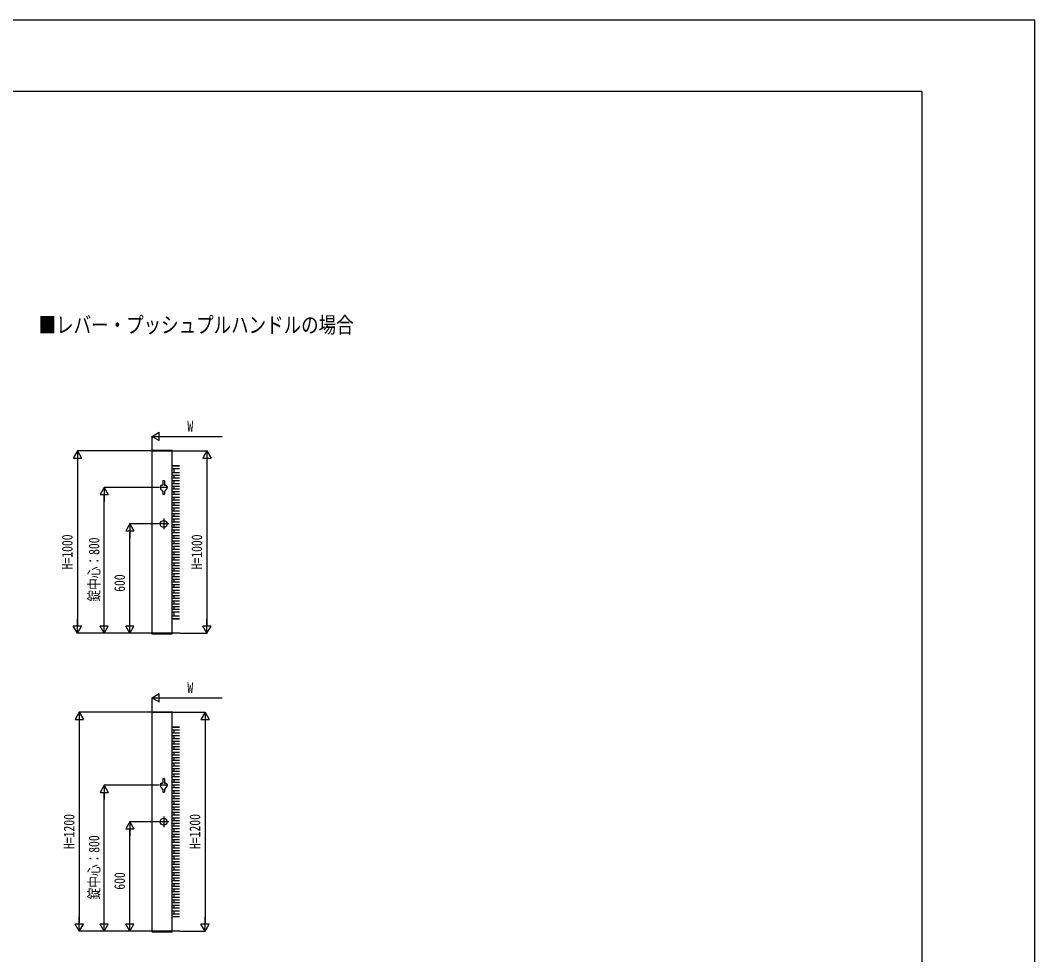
# Model space of a CAD drawing. Units: millimetres, scale not verified. Extents: x -8410 to 8410, y -5940 to 5940.
# Drawn here: x 2845 to 8410, y 816 to 5940 of the extents above; entities that cross this region are included whole.
import ezdxf
from ezdxf.enums import TextEntityAlignment as Align

# ---------------------------------------------------------------- set-up
doc = ezdxf.new("R2010")
doc.units = ezdxf.units.MM
doc.header["$LTSCALE"] = 30
for name, color, linetype in [('0-1_USER1', 3, 'Continuous'), ('0-2_YKK_11', 7, 'Continuous'), ('0-3_YKK_A1', 4, 'Continuous'), ('0-4_YKK_D', 6, 'Continuous'), ('0-5_YKK_ZWAK', 7, 'Continuous')]:
    doc.layers.add(name, color=color, linetype=linetype)
doc.styles.add('ＭＳ ゴシック', font='')
doc.styles.get('ＭＳ ゴシック').set_extended_font_data('MS Gothic')

msp = doc.modelspace()

# ---------------------------------------------------------------- linework, layer by layer
at = {"layer": '0-2_YKK_11'}
for p, q in [((3678.04, 2578.52), (3678.04, 3578.52)), ((3678.04, 3498.52), (3718.04, 3498.52)), ((3678.04, 2658.52), (3718.04, 2658.52)), ((3678.04, 945.23), (3678.04, 2145.23)), ((3678.04, 2065.23), (3718.04, 2065.23)), ((3678.04, 1025.23), (3718.04, 1025.23))]:
    msp.add_line(p, q, dxfattribs=at)
for points in [[(3718.04, 2578.52), (3568.04, 2578.52), (3568.04, 3578.52), (3718.04, 3578.52)], [(3718.04, 945.23), (3568.04, 945.23), (3568.04, 2145.23), (3718.04, 2145.23)]]:
    msp.add_lwpolyline(points, dxfattribs=at)
at = {"layer": '0-3_YKK_A1'}
for p, q in [((3567.67, 3581.07), (3567.54, 3578.52)), ((3567.54, 3578.52), (3678.54, 3578.52)), ((3568.67, 3582.02), (3677.41, 3582.02)), ((3678.4, 3581.07), (3678.54, 3578.52)), ((3678.04, 3497.42), (3718.04, 3497.42)), ((3678.04, 3482.42), (3718.04, 3482.42)), ((3678.04, 3460.72), (3718.04, 3460.72)), ((3686.84, 3498.52), (3686.84, 3497.42)), ((3686.84, 3482.42), (3686.84, 3460.72)), ((3626.79, 3414.02), (3626.79, 3390.52)), ((3628.79, 3416.02), (3635.29, 3416.02)), ((3637.29, 3414.02), (3637.29, 3390.52)), ((3678.04, 3445.72), (3718.04, 3445.72)), ((3678.04, 3430.72), (3718.04, 3430.72)), ((3678.04, 3415.72), (3718.04, 3415.72)), ((3678.04, 3400.72), (3718.04, 3400.72)), ((3686.84, 3445.72), (3686.84, 3430.72)), ((3686.84, 3415.72), (3686.84, 3400.72)), ((3654.04, 3378.52), (3610.03, 3378.52)), ((3614.54, 3385.52), (3614.54, 3371.52)), ((3619.54, 3390.52), (3626.79, 3390.52)), ((3626.79, 3357.68), (3626.79, 3343.02)), ((3628.79, 3341.02), (3635.29, 3341.02)), ((3637.29, 3390.52), (3644.54, 3390.52)), ((3637.29, 3357.68), (3637.29, 3343.02)), ((3649.54, 3385.52), (3649.54, 3371.52)), ((3678.04, 3385.72), (3718.04, 3385.72)), ((3678.04, 3370.72), (3718.04, 3370.72)), ((3678.04, 3355.72), (3718.04, 3355.72)), ((3678.04, 3340.72), (3718.04, 3340.72)), ((3686.84, 3385.72), (3686.84, 3370.72)), ((3686.84, 3355.72), (3686.84, 3340.72)), ((3678.04, 3325.72), (3718.04, 3325.72)), ((3678.04, 3310.72), (3718.04, 3310.72)), ((3678.04, 3295.72), (3718.04, 3295.72)), ((3686.84, 3325.72), (3686.84, 3310.72)), ((3686.84, 3295.72), (3686.84, 3280.72)), ((3678.04, 3280.72), (3718.04, 3280.72)), ((3678.04, 3265.72), (3718.04, 3265.72)), ((3678.04, 3250.72), (3718.04, 3250.72)), ((3678.04, 3235.72), (3718.04, 3235.72)), ((3686.84, 3265.72), (3686.84, 3250.72)), ((3686.84, 3235.72), (3686.84, 3220.72)), ((3661.04, 3178.52), (3603.04, 3178.52)), ((3632.04, 3207.52), (3632.04, 3149.52)), ((3678.04, 3220.72), (3718.04, 3220.72)), ((3678.04, 3205.72), (3718.04, 3205.72)), ((3678.04, 3190.72), (3718.04, 3190.72)), ((3678.04, 3175.72), (3718.04, 3175.72)), ((3686.84, 3205.72), (3686.84, 3190.72)), ((3686.84, 3175.72), (3686.84, 3160.72)), ((3678.04, 3160.72), (3718.04, 3160.72)), ((3678.04, 3145.72), (3718.04, 3145.72)), ((3678.04, 3130.72), (3718.04, 3130.72)), ((3686.84, 3145.72), (3686.84, 3130.72)), ((3678.04, 3115.72), (3718.04, 3115.72)), ((3678.04, 3100.72), (3718.04, 3100.72)), ((3678.04, 3085.72), (3718.04, 3085.72)), ((3678.04, 3070.72), (3718.04, 3070.72)), ((3686.84, 3115.72), (3686.84, 3100.72)), ((3686.84, 3085.72), (3686.84, 3070.72)), ((3678.04, 3055.72), (3718.04, 3055.72)), ((3678.04, 3040.72), (3718.04, 3040.72)), ((3678.04, 3025.72), (3718.04, 3025.72)), ((3678.04, 3010.72), (3718.04, 3010.72)), ((3686.84, 3055.72), (3686.84, 3040.72)), ((3686.84, 3025.72), (3686.84, 3010.72)), ((3678.04, 2995.72), (3718.04, 2995.72)), ((3678.04, 2980.72), (3718.04, 2980.72)), ((3678.04, 2965.72), (3718.04, 2965.72)), ((3678.04, 2950.72), (3718.04, 2950.72)), ((3686.84, 2995.72), (3686.84, 2980.72)), ((3686.84, 2965.72), (3686.84, 2950.72)), ((3678.04, 2935.72), (3718.04, 2935.72)), ((3678.04, 2920.72), (3718.04, 2920.72)), ((3678.04, 2905.72), (3718.04, 2905.72)), ((3686.84, 2935.72), (3686.84, 2920.72)), ((3686.84, 2905.72), (3686.84, 2890.72)), ((3678.04, 2890.72), (3718.04, 2890.72)), ((3678.04, 2875.72), (3718.04, 2875.72)), ((3678.04, 2860.72), (3718.04, 2860.72)), ((3678.04, 2845.72), (3718.04, 2845.72)), ((3686.84, 2875.72), (3686.84, 2860.72)), ((3686.84, 2845.72), (3686.84, 2830.72)), ((3678.04, 2830.72), (3718.04, 2830.72)), ((3678.04, 2815.72), (3718.04, 2815.72)), ((3678.04, 2800.72), (3718.04, 2800.72)), ((3678.04, 2785.72), (3718.04, 2785.72)), ((3686.84, 2815.72), (3686.84, 2800.72)), ((3686.84, 2785.72), (3686.84, 2770.72)), ((3678.04, 2770.72), (3718.04, 2770.72)), ((3678.04, 2755.72), (3718.04, 2755.72)), ((3678.04, 2740.72), (3718.04, 2740.72)), ((3686.84, 2755.72), (3686.84, 2740.72)), ((3678.04, 2725.72), (3718.04, 2725.72)), ((3678.04, 2710.72), (3718.04, 2710.72)), ((3678.04, 2695.72), (3718.04, 2695.72)), ((3678.04, 2674.02), (3718.04, 2674.02)), ((3686.84, 2725.72), (3686.84, 2710.72)), ((3686.84, 2695.72), (3686.84, 2674.02)), ((3678.04, 2659.02), (3718.04, 2659.02)), ((3686.84, 2659.02), (3686.84, 2658.52)), ((3567.54, 2578.52), (3678.54, 2578.52)), ((3567.67, 2575.97), (3567.54, 2578.52)), ((3568.67, 2575.02), (3677.41, 2575.02)), ((3678.4, 2575.97), (3678.54, 2578.52)), ((3567.67, 2147.79), (3567.54, 2145.24)), ((3567.54, 2145.23), (3678.54, 2145.23)), ((3568.67, 2148.73), (3677.41, 2148.73)), ((3678.4, 2147.79), (3678.54, 2145.23)), ((3678.04, 2064.13), (3718.04, 2064.13)), ((3686.84, 2065.23), (3686.84, 2064.13)), ((3678.04, 2049.13), (3718.04, 2049.13)), ((3678.04, 2032.43), (3718.04, 2032.43)), ((3678.04, 2017.43), (3718.04, 2017.43)), ((3686.84, 2049.13), (3686.84, 2032.43)), ((3686.84, 2017.43), (3686.84, 2002.43)), ((3678.04, 2002.43), (3718.04, 2002.43)), ((3678.04, 1987.43), (3718.04, 1987.43)), ((3678.04, 1972.43), (3718.04, 1972.43)), ((3678.04, 1957.43), (3718.04, 1957.43)), ((3686.84, 1987.43), (3686.84, 1972.43)), ((3686.84, 1957.43), (3686.84, 1942.43)), ((3678.04, 1942.43), (3718.04, 1942.43)), ((3678.04, 1927.43), (3718.04, 1927.43)), ((3678.04, 1912.43), (3718.04, 1912.43)), ((3678.04, 1897.43), (3718.04, 1897.43)), ((3686.84, 1927.43), (3686.84, 1912.43)), ((3686.84, 1897.43), (3686.84, 1882.43)), ((3678.04, 1882.43), (3718.04, 1882.43)), ((3678.04, 1867.43), (3718.04, 1867.43)), ((3678.04, 1852.43), (3718.04, 1852.43)), ((3678.04, 1837.43), (3718.04, 1837.43)), ((3686.84, 1867.43), (3686.84, 1852.43)), ((3686.84, 1837.43), (3686.84, 1822.43)), ((3626.79, 1780.73), (3626.79, 1757.23)), ((3628.79, 1782.73), (3635.29, 1782.73)), ((3637.29, 1780.73), (3637.29, 1757.23)), ((3678.04, 1822.43), (3718.04, 1822.43)), ((3678.04, 1807.43), (3718.04, 1807.43)), ((3678.04, 1792.43), (3718.04, 1792.43)), ((3686.84, 1807.43), (3686.84, 1792.43)), ((3654.04, 1745.23), (3610.03, 1745.23)), ((3614.54, 1752.23), (3614.54, 1738.23)), ((3619.54, 1757.23), (3626.79, 1757.23)), ((3637.29, 1757.23), (3644.54, 1757.23)), ((3649.54, 1752.23), (3649.54, 1738.23)), ((3678.04, 1777.43), (3718.04, 1777.43)), ((3678.04, 1762.43), (3718.04, 1762.43)), ((3678.04, 1747.43), (3718.04, 1747.43)), ((3678.04, 1732.43), (3718.04, 1732.43)), ((3686.84, 1777.43), (3686.84, 1762.43)), ((3686.84, 1747.43), (3686.84, 1732.43)), ((3626.79, 1724.39), (3626.79, 1709.73)), ((3628.79, 1707.73), (3635.29, 1707.73)), ((3637.29, 1724.39), (3637.29, 1709.73)), ((3678.04, 1717.43), (3718.04, 1717.43)), ((3678.04, 1702.43), (3718.04, 1702.43)), ((3678.04, 1687.43), (3718.04, 1687.43)), ((3678.04, 1672.43), (3718.04, 1672.43)), ((3686.84, 1717.43), (3686.84, 1702.43)), ((3686.84, 1687.43), (3686.84, 1672.43)), ((3678.04, 1657.43), (3718.04, 1657.43)), ((3678.04, 1642.43), (3718.04, 1642.43)), ((3678.04, 1627.43), (3718.04, 1627.43)), ((3686.84, 1657.43), (3686.84, 1642.43)), ((3686.84, 1627.43), (3686.84, 1612.43)), ((3632.04, 1574.23), (3632.04, 1516.23)), ((3678.04, 1612.43), (3718.04, 1612.43)), ((3678.04, 1597.43), (3718.04, 1597.43)), ((3678.04, 1582.43), (3718.04, 1582.43)), ((3678.04, 1567.43), (3718.04, 1567.43)), ((3686.84, 1597.43), (3686.84, 1582.43)), ((3686.84, 1567.43), (3686.84, 1552.43)), ((3661.04, 1545.23), (3603.04, 1545.23)), ((3678.04, 1552.43), (3718.04, 1552.43)), ((3678.04, 1537.43), (3718.04, 1537.43)), ((3678.04, 1522.43), (3718.04, 1522.43)), ((3678.04, 1507.43), (3718.04, 1507.43)), ((3686.84, 1537.43), (3686.84, 1522.43)), ((3686.84, 1507.43), (3686.84, 1492.43)), ((3678.04, 1492.43), (3718.04, 1492.43)), ((3678.04, 1477.43), (3718.04, 1477.43)), ((3678.04, 1462.43), (3718.04, 1462.43)), ((3678.04, 1447.43), (3718.04, 1447.43)), ((3686.84, 1477.43), (3686.84, 1462.43)), ((3686.84, 1447.43), (3686.84, 1432.43)), ((3678.04, 1432.43), (3718.04, 1432.43)), ((3678.04, 1417.43), (3718.04, 1417.43)), ((3678.04, 1402.43), (3718.04, 1402.43)), ((3686.84, 1417.43), (3686.84, 1402.43)), ((3678.04, 1387.43), (3718.04, 1387.43)), ((3678.04, 1372.43), (3718.04, 1372.43)), ((3678.04, 1357.43), (3718.04, 1357.43)), ((3678.04, 1342.43), (3718.04, 1342.43)), ((3686.84, 1387.43), (3686.84, 1372.43)), ((3686.84, 1357.43), (3686.84, 1342.43)), ((3678.04, 1327.43), (3718.04, 1327.43)), ((3678.04, 1312.43), (3718.04, 1312.43)), ((3678.04, 1297.43), (3718.04, 1297.43)), ((3678.04, 1282.43), (3718.04, 1282.43)), ((3686.84, 1327.43), (3686.84, 1312.43)), ((3686.84, 1297.43), (3686.84, 1282.43)), ((3678.04, 1267.43), (3718.04, 1267.43)), ((3678.04, 1252.43), (3718.04, 1252.43)), ((3678.04, 1237.43), (3718.04, 1237.43)), ((3686.84, 1267.43), (3686.84, 1252.43)), ((3686.84, 1237.43), (3686.84, 1222.43)), ((3678.04, 1222.43), (3718.04, 1222.43)), ((3678.04, 1207.43), (3718.04, 1207.43)), ((3678.04, 1192.43), (3718.04, 1192.43)), ((3678.04, 1177.43), (3718.04, 1177.43)), ((3686.84, 1207.43), (3686.84, 1192.43)), ((3686.84, 1177.43), (3686.84, 1162.43)), ((3678.04, 1162.43), (3718.04, 1162.43)), ((3678.04, 1147.43), (3718.04, 1147.43)), ((3678.04, 1132.43), (3718.04, 1132.43)), ((3678.04, 1117.43), (3718.04, 1117.43)), ((3686.84, 1147.43), (3686.84, 1132.43)), ((3686.84, 1117.43), (3686.84, 1102.43)), ((3678.04, 1102.43), (3718.04, 1102.43)), ((3678.04, 1087.43), (3718.04, 1087.43)), ((3678.04, 1072.43), (3718.04, 1072.43)), ((3678.04, 1057.43), (3718.04, 1057.43)), ((3678.04, 1057.43), (3718.04, 1057.43)), ((3686.84, 1087.43), (3686.84, 1072.43)), ((3686.84, 1057.43), (3686.84, 1040.73)), ((3678.04, 1040.73), (3718.04, 1040.73)), ((3678.04, 1025.73), (3718.04, 1025.73)), ((3686.84, 1025.73), (3686.84, 1025.23)), ((3567.54, 945.23), (3678.54, 945.23)), ((3567.67, 942.68), (3567.54, 945.23)), ((3568.67, 941.73), (3677.41, 941.73)), ((3678.4, 942.68), (3678.54, 945.23))]:
    msp.add_line(p, q, dxfattribs=at)
for centre in [(3632.04, 3178.52), (3632.04, 1545.23)]:
    msp.add_circle(centre, 19, dxfattribs=at)
for centre, radius, start, end in [((3568.67, 3581.02), 1, 90, 177), ((3677.41, 3581.02), 1, 3, 90), ((3628.79, 3414.02), 2, 90, 180), ((3635.29, 3414.02), 2, 0, 90), ((3619.54, 3385.52), 5, 90, 180), ((3619.54, 3371.52), 5, 180, 270), ((3632.04, 3368.96), 12.5, 191.55262, 245.16541), ((3628.79, 3343.02), 2, 180, 270), ((3635.29, 3343.02), 2, 270, 0), ((3632.04, 3369.02), 12.5, 294.83459, 348.44738), ((3632.04, 3368.96), 12.5, 294.83459, 348.44738), ((3644.54, 3385.52), 5, 0, 90), ((3644.54, 3371.52), 5, 270, 0), ((3568.67, 2576.02), 1, 183, 270), ((3677.41, 2576.02), 1, 270, 357), ((3568.67, 2147.73), 1, 90, 177), ((3677.41, 2147.73), 1, 3, 90), ((3628.79, 1780.73), 2, 90, 180), ((3635.29, 1780.73), 2, 0, 90), ((3619.54, 1752.23), 5, 90, 180), ((3619.54, 1738.23), 5, 180, 270), ((3632.04, 1735.68), 12.5, 191.55262, 245.16541), ((3632.04, 1735.73), 12.5, 294.83459, 348.44738), ((3632.04, 1735.68), 12.5, 294.83459, 348.44738), ((3644.54, 1752.23), 5, 0, 90), ((3644.54, 1738.23), 5, 270, 0), ((3628.79, 1709.73), 2, 180, 270), ((3635.29, 1709.73), 2, 270, 0), ((3568.67, 942.73), 1, 183, 270), ((3677.41, 942.73), 1, 270, 357)]:
    msp.add_arc(centre, radius, start, end, dxfattribs=at)
at = {"layer": '0-4_YKK_D'}
for p, q in [((3568.04, 3658.44), (3607.01, 3680.94)), ((3607.01, 3635.94), (3607.01, 3680.94)), ((3568.04, 3580.52), (3568.04, 3659.44)), ((3568.04, 3658.44), (3607.01, 3635.94)), ((3568.04, 3658.44), (3645.98, 3658.44)), ((3613.04, 3658.44), (3953.27, 3658.44)), ((3158.73, 3578.52), (3136.23, 3539.55)), ((3566.04, 3578.52), (3157.73, 3578.52)), ((3158.73, 3578.52), (3181.23, 3539.55)), ((3158.73, 3578.52), (3158.73, 3500.58)), ((3720.04, 3578.52), (3870.42, 3578.52)), ((3869.42, 3578.52), (3846.92, 3539.55)), ((3869.42, 3578.52), (3891.92, 3539.55)), ((3869.42, 3578.52), (3869.42, 3500.58)), ((3136.23, 3539.55), (3181.23, 3539.55)), ((3158.73, 3533.52), (3158.73, 2623.52)), ((3846.92, 3539.55), (3891.92, 3539.55)), ((3869.42, 3533.52), (3869.42, 2623.52)), ((3305.8, 3378.52), (3283.3, 3339.55)), ((3283.3, 3339.55), (3328.3, 3339.55)), ((3608.03, 3378.52), (3304.8, 3378.52)), ((3305.8, 3378.52), (3328.3, 3339.55)), ((3305.8, 3378.52), (3305.8, 3300.58)), ((3305.8, 2623.52), (3305.8, 3333.52)), ((3446.27, 3178.52), (3423.77, 3139.55)), ((3601.04, 3178.52), (3445.27, 3178.52)), ((3446.27, 3178.52), (3468.77, 3139.55)), ((3446.27, 3178.52), (3446.27, 3100.58)), ((3423.77, 3139.55), (3468.77, 3139.55)), ((3446.27, 2623.52), (3446.27, 3133.52)), ((3158.73, 2578.52), (3136.23, 2617.49)), ((3181.23, 2617.49), (3136.23, 2617.49)), ((3158.73, 2578.52), (3158.73, 2656.46)), ((3158.73, 2578.52), (3181.23, 2617.49)), ((3305.8, 2578.52), (3283.3, 2617.49)), ((3328.3, 2617.49), (3283.3, 2617.49)), ((3305.8, 2578.52), (3305.8, 2656.46)), ((3305.8, 2578.52), (3328.3, 2617.49)), ((3446.27, 2578.52), (3423.77, 2617.49)), ((3468.77, 2617.49), (3423.77, 2617.49)), ((3446.27, 2578.52), (3446.27, 2656.46)), ((3446.27, 2578.52), (3468.77, 2617.49)), ((3869.42, 2578.52), (3846.92, 2617.49)), ((3891.92, 2617.49), (3846.92, 2617.49)), ((3869.42, 2578.52), (3869.42, 2656.46)), ((3869.42, 2578.52), (3891.92, 2617.49)), ((3566.04, 2578.52), (3157.73, 2578.52)), ((3566.04, 2578.52), (3304.8, 2578.52)), ((3566.04, 2578.52), (3445.27, 2578.52)), ((3720.04, 2578.52), (3870.42, 2578.52)), ((3568.04, 2225.16), (3607.01, 2247.66)), ((3568.04, 2147.23), (3568.04, 2226.16)), ((3607.01, 2202.66), (3607.01, 2247.66)), ((3568.04, 2225.16), (3607.01, 2202.66)), ((3568.04, 2225.16), (3645.98, 2225.16)), ((3613.04, 2225.16), (3953.27, 2225.16)), ((3169.08, 2145.23), (3146.58, 2106.26)), ((3566.04, 2145.23), (3168.08, 2145.23)), ((3169.08, 2145.23), (3191.58, 2106.26)), ((3169.08, 2145.23), (3169.08, 2067.29)), ((3720.04, 2145.23), (3860.06, 2145.23)), ((3859.06, 2145.23), (3836.56, 2106.26)), ((3859.06, 2145.23), (3881.56, 2106.26)), ((3859.06, 2145.23), (3859.06, 2067.29)), ((3146.58, 2106.26), (3191.58, 2106.26)), ((3169.08, 2100.23), (3169.08, 990.23)), ((3836.56, 2106.26), (3881.56, 2106.26)), ((3859.06, 2100.23), (3859.06, 990.23)), ((3305.8, 1745.23), (3283.3, 1706.26)), ((3608.03, 1745.23), (3304.8, 1745.23)), ((3305.8, 1745.23), (3328.3, 1706.26)), ((3305.8, 1745.23), (3305.8, 1667.29)), ((3283.3, 1706.26), (3328.3, 1706.26)), ((3305.8, 990.23), (3305.8, 1700.23)), ((3446.27, 1545.23), (3423.77, 1506.26)), ((3423.77, 1506.26), (3468.77, 1506.26)), ((3601.04, 1545.23), (3445.27, 1545.23)), ((3446.27, 1545.23), (3468.77, 1506.26)), ((3446.27, 1545.23), (3446.27, 1467.29)), ((3446.27, 990.23), (3446.27, 1500.23)), ((3169.08, 945.23), (3169.08, 1023.18)), ((3305.8, 945.23), (3305.8, 1023.18)), ((3446.27, 945.23), (3446.27, 1023.18)), ((3859.06, 945.23), (3859.06, 1023.18)), ((3169.08, 945.23), (3146.58, 984.21)), ((3191.58, 984.21), (3146.58, 984.21)), ((3169.08, 945.23), (3191.58, 984.21)), ((3305.8, 945.23), (3283.3, 984.21)), ((3328.3, 984.21), (3283.3, 984.21)), ((3305.8, 945.23), (3328.3, 984.21)), ((3446.27, 945.23), (3423.77, 984.21)), ((3468.77, 984.21), (3423.77, 984.21)), ((3446.27, 945.23), (3468.77, 984.21)), ((3859.06, 945.23), (3836.56, 984.21)), ((3881.56, 984.21), (3836.56, 984.21)), ((3859.06, 945.23), (3881.56, 984.21)), ((3566.04, 945.23), (3168.08, 945.23)), ((3566.04, 945.23), (3304.8, 945.23)), ((3566.04, 945.23), (3445.27, 945.23)), ((3720.04, 945.23), (3860.06, 945.23))]:
    msp.add_line(p, q, dxfattribs=at)
at = {"layer": '0-5_YKK_ZWAK'}
for q in [(-7809.96, 5550), (7790.04, -5050)]:
    msp.add_line((7790.04, 5550), q, dxfattribs=at)
msp.add_lwpolyline([(-8410, -5940), (8410, -5940), (8410, 5940), (-8410, 5940)], close=True, dxfattribs=at)

# ---------------------------------------------------------------- texts
at = {"layer": '0-1_USER1', "style": 'ＭＳ ゴシック', "width": 0.8}
msp.add_text('■レバー・プッシュプルハンドルの場合', height=87.98, dxfattribs=at).set_placement((2945.93, 4199.25), align=Align.BOTTOM_LEFT)
at = {"layer": '0-4_YKK_D', "style": 'ＭＳ ゴシック', "width": 0.8}
for p in [(3761.82, 3667.44), (3761.82, 2234.16)]:
    msp.add_text('W', height=58.65, dxfattribs=at).set_placement(p, align=Align.BOTTOM_LEFT)
for s, p in [('H=1000', (3149.73, 2929.19)), ('H=1000', (3860.42, 2929.19)), ('錠中心：800', (3296.8, 2752.39)), ('600', (3437.27, 2805.99)), ('H=1200', (3160.08, 1395.9)), ('H=1200', (3850.06, 1395.9)), ('錠中心：800', (3296.8, 1119.1)), ('600', (3437.27, 1172.7))]:
    msp.add_text(s, height=58.65, rotation=90, dxfattribs=at).set_placement(p, align=Align.BOTTOM_LEFT)

doc.saveas('drawing.dxf')
